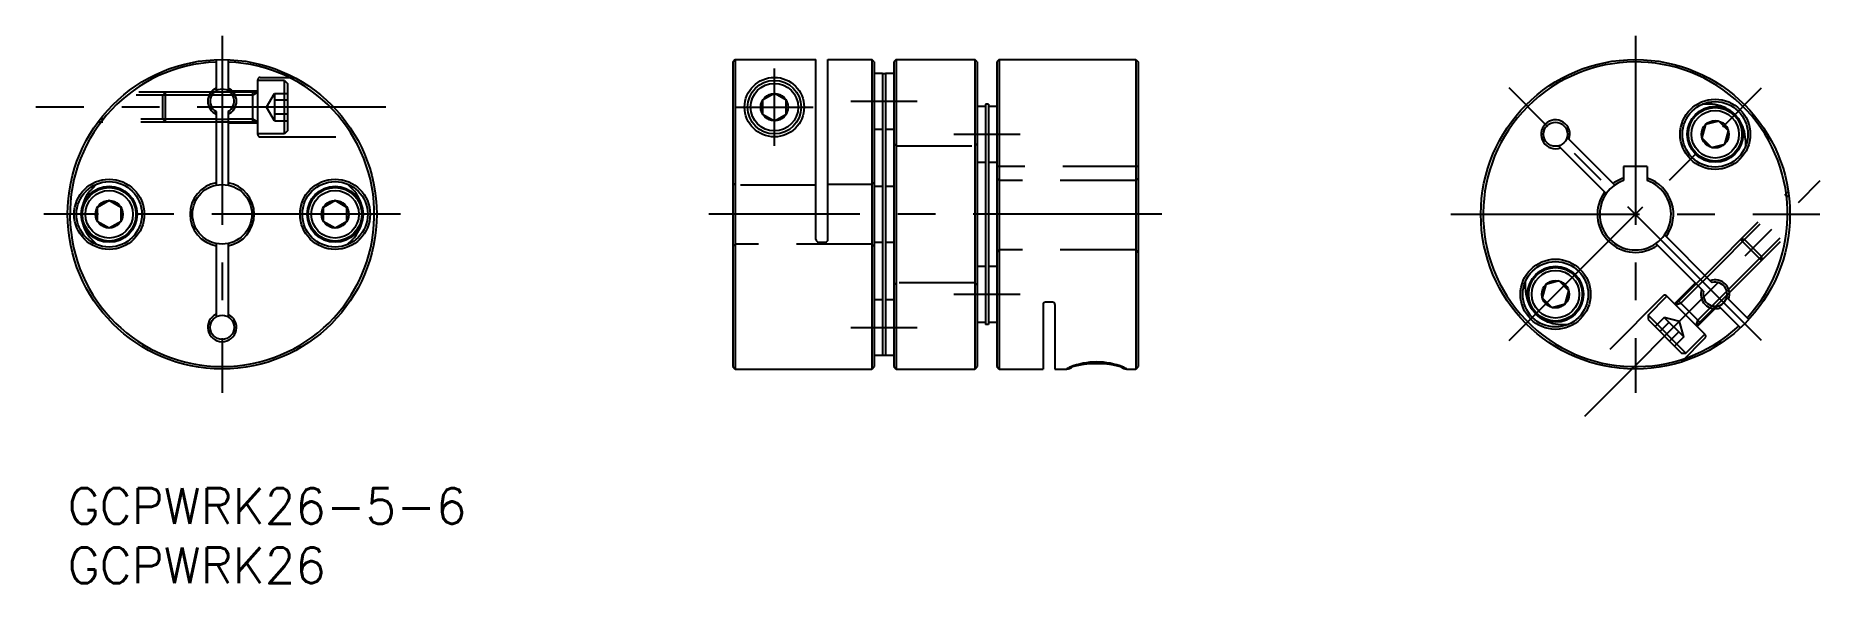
# Model space of a CAD drawing. Extents: x -3 to 147, y -8 to 38.
import ezdxf

# ---------------------------------------------------------------- set-up
doc = ezdxf.new("R2010")
doc.units = 0
doc.header["$LTSCALE"] = 0.5
doc.linetypes.add('CENTER', pattern=[50.8, 31.75, -6.35, 6.35, -6.35])
doc.linetypes.add('DASHED', pattern=[19.05, 12.7, -6.35])
for name, color, linetype in [('MSM_CENTER', 1, 'CENTER'), ('MSM_CONTINUOUS', 7, 'CONTINUOUS'), ('MSM_DASHED', 4, 'DASHED'), ('MSM_NARROW', 5, 'CONTINUOUS'), ('MSM_PART_NUMBER', 7, 'CONTINUOUS')]:
    doc.layers.add(name, color=color, linetype=linetype)
doc.styles.get("Standard").update_dxf_attribs({"font": 'txt.shx', "height": 2, "bigfont": 'bigfont.shx'})

# ---------------------------------------------------------------- blocks, each defined once
blk = doc.blocks.new('*U24')
at = {"layer": 'MSM_PART_NUMBER'}
blk.add_text('GCPWRK26-5-6', height=3, dxfattribs=at).set_placement((0, -3))
blk = doc.blocks.new('*U25')
at = {"layer": 'MSM_PART_NUMBER'}
blk.add_text('GCPWRK26', height=3, dxfattribs=at).set_placement((0, -8))

msp = doc.modelspace()

# ---------------------------------------------------------------- linework, layer by layer
at = {"layer": 'MSM_CENTER'}
for p, q in [((13, 38), (13, 8)), ((131.87, 38), (131.87, 8)), ((59.45, 28.75), (59.45, 35.25)), ((121.26, 12.39), (142.47, 33.61)), ((142.47, 12.39), (121.26, 33.61)), ((26.78, 32), (-2.68, 32)), ((56.2, 32), (62.7, 32)), ((65.89, 32.5), (71.46, 32.5)), ((74.54, 29.72), (80.11, 29.72)), ((127.62, 6.03), (147.42, 25.83)), ((28, 23), (-2, 23)), ((92.05, 23), (53.95, 23)), ((116.34, 23), (147.39, 23)), ((74.54, 16.28), (80.11, 16.28)), ((65.89, 13.5), (71.46, 13.5))]:
    msp.add_line(p, q, dxfattribs=at)
at = {"layer": 'MSM_CONTINUOUS'}
for p, q in [((12.5, 35.99), (12.5, 33.37)), ((13.5, 35.99), (13.5, 33.37)), ((56.15, 35.99), (55.95, 35.79)), ((55.95, 35.79), (55.95, 10.2)), ((56.15, 35.99), (62.95, 35.99)), ((56.15, 35.99), (56.15, 10)), ((62.95, 20.87), (62.95, 35.99)), ((63.95, 36), (67.65, 36)), ((63.95, 20.87), (63.95, 36)), ((67.65, 36), (67.65, 10)), ((67.85, 35.8), (67.65, 36)), ((67.85, 35.8), (67.85, 10.2)), ((67.85, 34.85), (68.55, 34.85)), ((68.55, 34.85), (68.55, 11.15)), ((68.55, 34.84), (68.8, 34.84)), ((68.8, 34.85), (68.8, 11.15)), ((68.8, 34.85), (69.5, 34.85)), ((69.7, 36), (69.5, 35.8)), ((69.5, 35.8), (69.5, 10.2)), ((69.7, 36), (69.7, 10)), ((69.7, 36), (76.3, 36)), ((76.3, 36), (76.3, 10)), ((76.5, 35.8), (76.3, 36)), ((76.5, 35.8), (76.5, 10.2)), ((78.35, 36), (78.15, 35.8)), ((78.15, 35.8), (78.15, 10.2)), ((78.35, 36), (78.35, 10)), ((78.35, 36), (89.85, 36)), ((89.85, 36), (89.85, 10)), ((89.85, 36), (90.05, 35.8)), ((90.05, 35.8), (90.05, 10.2)), ((13.67, 33.25), (12.33, 33.25)), ((59.45, 33.15), (58.45, 32.58)), ((60.45, 32.58), (59.45, 33.15)), ((12.5, 31.63), (12.5, 25.45)), ((13.5, 31.63), (13.5, 25.45)), ((58.45, 32.58), (58.45, 31.42)), ((60.45, 31.42), (60.45, 32.58)), ((76.5, 32.07), (77.2, 32.07)), ((77.2, 32.25), (77.2, 13.75)), ((77.45, 32.25), (77.2, 32.25)), ((77.45, 32.25), (77.45, 13.75)), ((77.45, 32.07), (78.15, 32.07)), ((138.12, 32.25), (137.51, 32.25)), ((13.5, 30.75), (12.5, 30.75)), ((58.45, 31.42), (59.45, 30.85)), ((59.45, 30.85), (60.45, 31.42)), ((67.85, 30.15), (68.55, 30.15)), ((68.8, 30.15), (69.5, 30.15)), ((137.77, 30.53), (137.47, 29.42)), ((138.88, 30.83), (137.77, 30.53)), ((139.7, 30.02), (138.88, 30.83)), ((129.42, 24.74), (125.41, 28.75)), ((130.13, 25.45), (126.12, 29.45)), ((137.47, 29.42), (138.28, 28.6)), ((138.28, 28.6), (139.4, 28.9)), ((139.4, 28.9), (139.7, 30.02)), ((141.12, 29.25), (141.12, 28.65)), ((76.5, 27.37), (77.2, 27.37)), ((77.45, 27.37), (78.15, 27.37)), ((2.47, 25.55), (2.04, 25.12)), ((23.53, 25.55), (23.96, 25.12)), ((132.87, 27), (130.87, 27)), ((130.87, 27), (130.87, 25.83)), ((132.87, 27), (132.87, 25.83)), ((3.5, 24.15), (2.5, 23.58)), ((4.5, 23.58), (3.5, 24.15)), ((22.5, 24.15), (21.5, 23.58)), ((23.5, 23.58), (22.5, 24.15)), ((67.85, 25.35), (68.55, 25.35)), ((68.8, 25.35), (69.5, 25.35)), ((2.5, 23.58), (2.5, 22.42)), ((4.5, 22.42), (4.5, 23.58)), ((21.5, 23.58), (21.5, 22.42)), ((23.5, 22.42), (23.5, 23.58)), ((2.5, 22.42), (3.5, 21.85)), ((3.5, 21.85), (4.5, 22.42)), ((21.5, 22.42), (22.5, 21.85)), ((22.5, 21.85), (23.5, 22.42)), ((138.32, 17.25), (134.31, 21.26)), ((2.47, 20.45), (2.04, 20.88)), ((12.5, 20.55), (12.5, 14.37)), ((13.5, 20.55), (13.5, 14.37)), ((23.53, 20.45), (23.96, 20.88)), ((63.15, 20.67), (63.75, 20.67)), ((67.85, 20.65), (68.55, 20.65)), ((68.8, 20.65), (69.5, 20.65)), ((137.61, 16.55), (133.6, 20.55)), ((76.5, 18.63), (77.2, 18.63)), ((77.45, 18.63), (78.15, 18.63)), ((122.62, 16.75), (122.62, 17.35)), ((124.33, 17.1), (124.03, 15.98)), ((125.45, 17.4), (124.33, 17.1)), ((126.26, 16.58), (125.45, 17.4)), ((125.97, 15.47), (126.26, 16.58)), ((137.7, 17.87), (136.99, 17.17)), ((67.85, 15.85), (68.55, 15.85)), ((68.8, 15.85), (69.5, 15.85)), ((82.05, 15.41), (82.05, 10)), ((82.85, 15.61), (82.25, 15.61)), ((83.05, 15.41), (83.05, 10)), ((124.03, 15.98), (124.85, 15.17)), ((124.85, 15.17), (125.97, 15.47)), ((139.59, 16.23), (138.64, 15.28)), ((140.7, 13.46), (138.85, 15.31)), ((141.41, 14.17), (139.55, 16.02)), ((76.5, 13.93), (77.2, 13.93)), ((77.45, 13.75), (77.2, 13.75)), ((77.45, 13.93), (78.15, 13.93)), ((125.62, 13.75), (126.22, 13.75)), ((67.85, 11.15), (68.55, 11.15)), ((68.55, 11.16), (68.8, 11.16)), ((68.8, 11.15), (69.5, 11.15)), ((55.95, 10.2), (56.15, 10)), ((56.15, 10), (67.65, 10)), ((67.65, 10), (67.85, 10.2)), ((69.5, 10.2), (69.7, 10)), ((69.7, 10), (76.3, 10)), ((76.3, 10), (76.5, 10.2)), ((78.15, 10.2), (78.35, 10)), ((78.35, 10), (82.05, 10)), ((83.05, 10), (84.05, 10)), ((89.06, 10), (89.85, 10)), ((89.85, 10), (90.05, 10.2))]:
    msp.add_line(p, q, dxfattribs=at)
for centre, radius in [((13, 23), 13), ((131.87, 23), 13), ((59.45, 32), 2.5), ((59.45, 32), 2.25), ((59.45, 32), 2), ((59.45, 32), 1.15), ((138.58, 29.72), 2.95), ((138.58, 29.72), 2.75), ((138.58, 29.72), 2.35), ((138.58, 29.72), 2.25), ((138.58, 29.72), 2), ((125.15, 29.72), 1.01), ((138.58, 29.72), 1.15), ((3.5, 23), 2.95), ((3.5, 23), 2.75), ((22.5, 23), 2.95), ((22.5, 23), 2.75), ((3.5, 23), 2.35), ((3.5, 23), 2.25), ((3.5, 23), 2), ((3.5, 23), 1.15), ((13, 23), 2.5), ((22.5, 23), 2.35), ((22.5, 23), 2.25), ((22.5, 23), 2), ((22.5, 23), 1.15), ((125.15, 16.28), 2.95), ((125.15, 16.28), 2.75), ((125.15, 16.28), 2.35), ((125.15, 16.28), 2.25), ((125.15, 16.28), 2), ((125.15, 16.28), 1.15), ((13, 13.5), 1.01)]:
    msp.add_circle(centre, radius, dxfattribs=at)
for centre, radius, start, end in [((13, 23), 12.8, 92.2387, 87.7613), ((131.87, 23), 12.8, 317.2387, 312.7613), ((13, 32.5), 1.21, 114.4829, 245.5171), ((13, 32.5), 1.01, 299.7866, 240.2134), ((13, 32.5), 1.21, 294.4829, 65.5171), ((138.12, 29.25), 3, 54.3187, 90), ((125.15, 29.72), 1.21, 339.4829, 290.5171), ((138.12, 29.25), 3, 360, 35.6813), ((13, 23), 2.7, 100.6719, 259.3281), ((13, 23), 2.7, 280.6719, 79.3281), ((131.87, 23), 3, 109.4712, 70.5288), ((131.87, 23), 3.2, 108.21, 126.0107), ((131.87, 23), 3.2, 323.9893, 71.79), ((4.16, 23), 3, 135, 170.6823), ((21.84, 23), 3, 9.3181, 45), ((131.87, 23), 3.2, 143.9893, 306.0107), ((4.16, 23), 3, 189.3177, 225), ((21.84, 23), 3, 315, 350.6819), ((63.15, 20.87), 0.2, 180, 270), ((63.75, 20.87), 0.2, 270, 0), ((125.62, 16.75), 3, 180, 215.6818), ((138.58, 16.28), 1.21, 159.4829, 290.5171), ((138.58, 16.28), 1.01, 164.7866, 105.2133), ((138.58, 16.28), 1.21, 339.4829, 110.517), ((82.25, 15.41), 0.2, 90, 180), ((82.85, 15.41), 0.2, 0, 90), ((13, 13.5), 1.21, 114.4829, 65.5171), ((125.62, 16.75), 3, 234.3183, 270), ((86.56, 4.54), 6.05, 68.1259, 111.8741), ((84.68, 9.13), 1.08, 110.4144, 125.4967), ((84.07, 10), 0.0185, 130.2986, 168.3956), ((84.04, 10.27), 0.266, 273.6972, 289.2327), ((84.05, 10.03), 0.0304, 258.8795, 269.3458), ((84.05, 10), 0.00274, 218.1954, 258.0557), ((84.05, 10), 0.00312, 184.1867, 207.8701), ((82.49, 15.4), 5.63, 286.8941, 287.7411), ((81.3, 17.68), 8.18, 290.8196, 292.5142), ((85.32, 7.99), 2.32, 101.0111, 112.6668), ((86.56, 2.47), 7.97, 77.859, 102.141), ((87.79, 7.99), 2.32, 67.3332, 78.9889), ((91.81, 17.68), 8.18, 247.4858, 249.1804), ((88.43, 9.13), 1.08, 54.5033, 69.5856), ((90.62, 15.4), 5.63, 252.2589, 253.1059), ((89.08, 10.27), 0.266, 250.7673, 266.3028), ((89.05, 10), 0.0185, 11.6044, 49.7014), ((89.06, 10), 0.00274, 281.9443, 321.8046), ((89.06, 10.03), 0.0304, 270.6542, 281.1205), ((89.06, 10), 0.00312, 332.1299, 355.8133)]:
    msp.add_arc(centre, radius, start, end, dxfattribs=at)
at = {"layer": 'MSM_DASHED'}
for p, q in [((12.33, 33.25), (5, 33.25)), ((8, 33.01), (8.24, 33.25)), ((8.24, 30.75), (8.24, 33.25)), ((16, 33.35), (13.54, 33.35)), ((16, 33.25), (13.67, 33.25)), ((16, 33.25), (15.58, 33.01)), ((15.58, 30.75), (15.58, 33.25)), ((16, 29.7), (16, 34.3)), ((18.25, 34.25), (16, 34.25)), ((16.2, 34.5), (19.06, 34.5)), ((16.73, 32), (17.4, 33.15)), ((17.4, 33.15), (17.4, 30.85)), ((17.4, 33.15), (18.5, 33.15)), ((18.25, 34.25), (18.5, 34)), ((18.25, 29.75), (18.25, 34.25)), ((18.5, 34), (18.5, 30)), ((12.13, 33.01), (4.7, 33.01)), ((8, 30.99), (8, 33.01)), ((15.58, 33.01), (13.87, 33.01)), ((17.4, 30.85), (16.73, 32)), ((18.5, 32.58), (17.4, 32.58)), ((12.5, 30.75), (2.56, 30.75)), ((12.5, 30.99), (2.75, 30.99)), ((8, 30.99), (8.24, 30.75)), ((15.58, 30.99), (13.5, 30.99)), ((16, 30.75), (13.5, 30.75)), ((16, 30.65), (13.5, 30.65)), ((16, 30.75), (15.58, 30.99)), ((18.5, 31.42), (17.4, 31.42)), ((17.4, 30.85), (18.5, 30.85)), ((18.25, 29.75), (16, 29.75)), ((16.2, 29.5), (24.26, 29.5)), ((18.5, 30), (18.25, 29.75)), ((69.7, 28.75), (69.5, 28.95)), ((69.7, 28.75), (76.3, 28.75)), ((76.3, 28.75), (76.5, 28.95)), ((56.15, 25.45), (55.95, 25.65)), ((67.65, 25.5), (67.85, 25.7)), ((90.05, 27), (78.15, 27)), ((78.35, 25.83), (78.15, 26.04)), ((89.85, 25.83), (78.35, 25.83)), ((89.85, 25.83), (90.05, 26.04)), ((62.95, 25.45), (56.15, 25.45)), ((67.65, 25.5), (63.95, 25.5)), ((137.7, 17.87), (144.73, 24.9)), ((137.87, 17.7), (144.77, 24.6)), ((139.56, 16.54), (144.81, 21.79)), ((139.59, 16.23), (144.77, 21.41)), ((56.15, 20.5), (55.95, 20.3)), ((67.65, 20.5), (56.15, 20.5)), ((67.65, 20.5), (67.85, 20.3)), ((78.35, 20), (78.15, 19.8)), ((89.85, 20), (78.35, 20)), ((89.85, 20), (90.05, 19.8)), ((141.05, 20.88), (140.71, 20.88)), ((142.48, 19.12), (140.71, 20.88)), ((142.48, 19.46), (141.05, 20.88)), ((142.48, 19.46), (142.48, 19.12)), ((69.7, 17.25), (69.5, 17.05)), ((76.3, 17.25), (69.7, 17.25)), ((76.3, 17.25), (76.5, 17.05)), ((135.15, 15.47), (136.92, 17.24)), ((135.22, 15.4), (136.99, 17.17)), ((135.7, 15.52), (137.16, 16.99)), ((134.2, 16.14), (128.5, 10.44)), ((132.93, 14.51), (134.52, 16.11)), ((137.74, 12.89), (134.48, 16.14)), ((135.22, 15.4), (135.7, 15.52)), ((137.29, 13.93), (135.52, 15.7)), ((136.99, 13.63), (138.64, 15.28)), ((137.06, 13.56), (138.8, 15.3)), ((137.12, 14.1), (138.33, 15.31)), ((132.93, 14.51), (132.93, 14.16)), ((136.11, 11.33), (132.93, 14.51)), ((132.93, 14.16), (135.76, 11.33)), ((134.3, 14.34), (133.52, 13.56)), ((133.93, 13.16), (134.71, 13.93)), ((134.3, 14.34), (135.94, 12.71)), ((135.59, 14), (134.3, 14.34)), ((135.94, 12.71), (135.59, 14)), ((136.99, 13.63), (137.12, 14.1)), ((134.75, 12.34), (135.53, 13.12)), ((135.94, 12.71), (135.16, 11.93)), ((137.74, 12.61), (135.71, 10.58)), ((136.11, 11.33), (137.7, 12.92)), ((135.76, 11.33), (136.11, 11.33))]:
    msp.add_line(p, q, dxfattribs=at)
for centre, start, end in [((16.2, 34.3), 90, 180), ((16.2, 29.7), 180, 270), ((134.34, 16), 45, 135), ((137.59, 12.75), 315, 45)]:
    msp.add_arc(centre, 0.2, start, end, dxfattribs=at)
at = {"layer": 'MSM_NARROW'}
for p, q in [((13.87, 33.01), (12.13, 33.01)), ((12.5, 30.99), (13.5, 30.99)), ((137.87, 17.7), (137.16, 16.99)), ((139.56, 16.54), (138.33, 15.31))]:
    msp.add_line(p, q, dxfattribs=at)

# ---------------------------------------------------------------- block references
at = {"layer": 'MSM_CONTINUOUS'}
for name in ['*U24', '*U25']:
    msp.add_blockref(name, (0, 0), dxfattribs=at)

doc.saveas('drawing.dxf')
